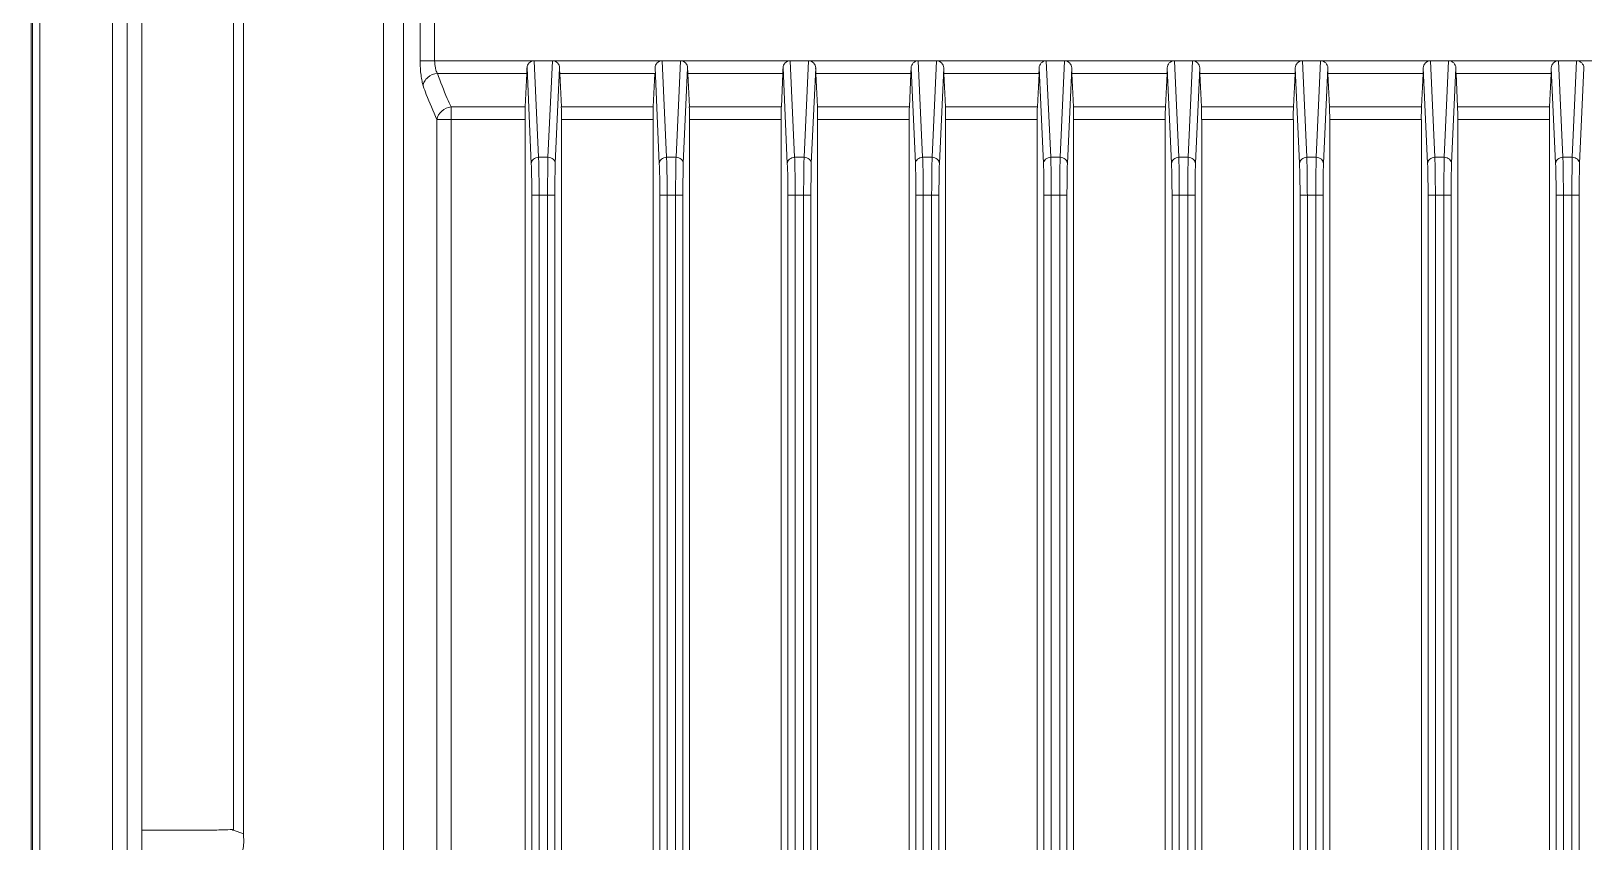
# Model space of a CAD drawing. Header units: millimetres. Extents: x 0 to 2382, y 0 to 1684.
# Drawn here: x 981.2 to 1087.9, y 1209.3 to 1265.1 of the extents above; entities that cross this region are included whole.
import ezdxf

# ---------------------------------------------------------------- set-up
doc = ezdxf.new("R2010")
doc.units = ezdxf.units.MM
doc.layers.get('0').update_dxf_attribs({"lineweight": 13})

msp = doc.modelspace()

# ---------------------------------------------------------------- linework, layer by layer
for p, q in [((981.15, 744.17), (981.15, 1374.18)), ((981.26, 733.68), (981.26, 1365.81)), ((981.76, 1348.61), (981.76, 769.74)), ((986.76, 947.17), (986.76, 1335.17)), ((987.76, 1335.17), (987.76, 947.17)), ((1007.9, 1319.03), (1007.9, 1263.02)), ((1008.89, 1319.01), (1008.89, 1263.02)), ((988.76, 982.17), (988.76, 1300.17)), ((1005.37, 1300.17), (1005.37, 1155.57)), ((995.06, 1210.15), (995.06, 1282.17)), ((995.76, 1282.44), (995.76, 1209.88)), ((1006.76, 1200.17), (1006.76, 1282.17)), ((1007.9, 1263.02), (1165.61, 1263.02)), ((1015.23, 1262.15), (1009.08, 1262.15)), ((1024.03, 1262.15), (1017.49, 1262.15)), ((1032.83, 1262.15), (1026.29, 1262.15)), ((1041.63, 1262.15), (1035.09, 1262.15)), ((1050.43, 1262.15), (1043.89, 1262.15)), ((1059.23, 1262.15), (1052.69, 1262.15)), ((1068.03, 1262.15), (1061.49, 1262.15)), ((1076.83, 1262.15), (1070.29, 1262.15)), ((1085.63, 1262.15), (1079.09, 1262.15)), ((1010.02, 1259.84), (1010.02, 1155.17)), ((1010.02, 1259.84), (1015.12, 1259.84)), ((1017.6, 1259.84), (1023.92, 1259.84)), ((1026.4, 1259.84), (1032.72, 1259.84)), ((1035.2, 1259.84), (1041.52, 1259.84)), ((1044, 1259.84), (1050.32, 1259.84)), ((1052.8, 1259.84), (1059.12, 1259.84)), ((1061.6, 1259.84), (1067.92, 1259.84)), ((1070.4, 1259.84), (1076.72, 1259.84)), ((1079.2, 1259.84), (1085.52, 1259.84)), ((1009.05, 1258.98), (1009.05, 1155.17)), ((1009.05, 1258.98), (1015.11, 1258.98)), ((1023.91, 1258.98), (1017.61, 1258.98)), ((1032.71, 1258.98), (1026.41, 1258.98)), ((1041.51, 1258.98), (1035.21, 1258.98)), ((1050.31, 1258.98), (1044.01, 1258.98)), ((1059.11, 1258.98), (1052.81, 1258.98)), ((1067.91, 1258.98), (1061.61, 1258.98)), ((1076.71, 1258.98), (1070.41, 1258.98)), ((1085.51, 1258.98), (1079.21, 1258.98)), ((988.76, 1210.15), (993.76, 1210.15)), ((995.76, 1209.88), (995.06, 1210.15))]:
    msp.add_line(p, q)
at = {"lineweight": 9}
for p, q in [((1016.03, 1256.38), (1015.73, 1263.02)), ((1016.98, 1263.02), (1016.68, 1256.38)), ((1024.83, 1256.38), (1024.53, 1263.02)), ((1025.78, 1263.02), (1025.48, 1256.38)), ((1033.63, 1256.38), (1033.33, 1263.02)), ((1034.58, 1263.02), (1034.28, 1256.38)), ((1042.43, 1256.38), (1042.13, 1263.02)), ((1043.38, 1263.02), (1043.08, 1256.38)), ((1051.23, 1256.38), (1050.93, 1263.02)), ((1052.18, 1263.02), (1051.88, 1256.38)), ((1060.03, 1256.38), (1059.73, 1263.02)), ((1060.98, 1263.02), (1060.68, 1256.38)), ((1068.83, 1256.38), (1068.53, 1263.02)), ((1069.78, 1263.02), (1069.48, 1256.38)), ((1077.63, 1256.38), (1077.33, 1263.02)), ((1078.58, 1263.02), (1078.28, 1256.38)), ((1086.43, 1256.38), (1086.13, 1263.02)), ((1087.38, 1263.02), (1087.08, 1256.38)), ((1015.12, 1259.84), (1015.23, 1262.15)), ((1015.24, 1262.53), (1015.53, 1255.95)), ((1017.18, 1255.95), (1017.48, 1262.53)), ((1017.6, 1259.84), (1017.49, 1262.15)), ((1023.92, 1259.84), (1024.03, 1262.15)), ((1024.04, 1262.53), (1024.33, 1255.95)), ((1025.98, 1255.95), (1026.28, 1262.53)), ((1026.4, 1259.84), (1026.29, 1262.15)), ((1032.72, 1259.84), (1032.83, 1262.15)), ((1032.84, 1262.53), (1033.13, 1255.95)), ((1034.78, 1255.95), (1035.08, 1262.53)), ((1035.2, 1259.84), (1035.09, 1262.15)), ((1041.52, 1259.84), (1041.63, 1262.15)), ((1041.64, 1262.53), (1041.93, 1255.95)), ((1043.58, 1255.95), (1043.88, 1262.53)), ((1044, 1259.84), (1043.89, 1262.15)), ((1050.32, 1259.84), (1050.43, 1262.15)), ((1050.44, 1262.53), (1050.73, 1255.95)), ((1052.38, 1255.95), (1052.68, 1262.53)), ((1052.8, 1259.84), (1052.69, 1262.15)), ((1059.12, 1259.84), (1059.23, 1262.15)), ((1059.24, 1262.53), (1059.53, 1255.95)), ((1061.18, 1255.95), (1061.48, 1262.53)), ((1061.6, 1259.84), (1061.49, 1262.15)), ((1067.92, 1259.84), (1068.03, 1262.15)), ((1068.04, 1262.53), (1068.33, 1255.95)), ((1069.98, 1255.95), (1070.28, 1262.53)), ((1070.4, 1259.84), (1070.29, 1262.15)), ((1076.72, 1259.84), (1076.83, 1262.15)), ((1076.84, 1262.53), (1077.13, 1255.95)), ((1078.78, 1255.95), (1079.08, 1262.53)), ((1079.2, 1259.84), (1079.09, 1262.15)), ((1085.52, 1259.84), (1085.63, 1262.15)), ((1085.64, 1262.53), (1085.93, 1255.95)), ((1087.58, 1255.95), (1087.88, 1262.53)), ((1015.11, 1258.98), (1015.11, 1155.17)), ((1017.61, 1258.98), (1017.61, 1155.17)), ((1023.91, 1155.17), (1023.91, 1258.98)), ((1026.41, 1258.98), (1026.41, 1155.17)), ((1032.71, 1155.17), (1032.71, 1258.98)), ((1035.21, 1258.98), (1035.21, 1155.17)), ((1041.51, 1155.17), (1041.51, 1258.98)), ((1044.01, 1258.98), (1044.01, 1155.17)), ((1050.31, 1155.17), (1050.31, 1258.98)), ((1052.81, 1258.98), (1052.81, 1155.17)), ((1059.11, 1155.17), (1059.11, 1258.98)), ((1061.61, 1258.98), (1061.61, 1155.17)), ((1067.91, 1155.17), (1067.91, 1258.98)), ((1070.41, 1258.98), (1070.41, 1155.17)), ((1076.71, 1155.17), (1076.71, 1258.98)), ((1079.21, 1258.98), (1079.21, 1155.17)), ((1085.51, 1155.17), (1085.51, 1258.98)), ((1016.03, 1256.38), (1016.68, 1256.38)), ((1024.83, 1256.38), (1025.48, 1256.38)), ((1033.63, 1256.38), (1034.28, 1256.38)), ((1042.43, 1256.38), (1043.08, 1256.38)), ((1051.23, 1256.38), (1051.88, 1256.38)), ((1060.03, 1256.38), (1060.68, 1256.38)), ((1068.83, 1256.38), (1069.48, 1256.38)), ((1077.63, 1256.38), (1078.28, 1256.38)), ((1086.43, 1256.38), (1087.08, 1256.38)), ((1015.57, 1157.59), (1015.57, 1253.78)), ((1017.15, 1253.78), (1015.57, 1253.78)), ((1016.07, 1253.78), (1016.07, 1157.59)), ((1016.65, 1157.59), (1016.65, 1253.78)), ((1017.15, 1253.78), (1017.15, 1157.59)), ((1024.37, 1157.59), (1024.37, 1253.78)), ((1025.95, 1253.78), (1024.37, 1253.78)), ((1024.87, 1253.78), (1024.87, 1157.59)), ((1025.45, 1157.59), (1025.45, 1253.78)), ((1025.95, 1253.78), (1025.95, 1157.59)), ((1033.17, 1157.59), (1033.17, 1253.78)), ((1034.75, 1253.78), (1033.17, 1253.78)), ((1033.67, 1253.78), (1033.67, 1157.59)), ((1034.25, 1157.59), (1034.25, 1253.78)), ((1034.75, 1253.78), (1034.75, 1157.59)), ((1041.97, 1157.59), (1041.97, 1253.78)), ((1043.55, 1253.78), (1041.97, 1253.78)), ((1042.47, 1253.78), (1042.47, 1157.59)), ((1043.05, 1157.59), (1043.05, 1253.78)), ((1043.55, 1253.78), (1043.55, 1157.59)), ((1050.77, 1157.59), (1050.77, 1253.78)), ((1052.35, 1253.78), (1050.77, 1253.78)), ((1051.27, 1253.78), (1051.27, 1157.59)), ((1051.85, 1157.59), (1051.85, 1253.78)), ((1052.35, 1253.78), (1052.35, 1157.59)), ((1059.57, 1157.59), (1059.57, 1253.78)), ((1061.15, 1253.78), (1059.57, 1253.78)), ((1060.07, 1253.78), (1060.07, 1157.59)), ((1060.65, 1157.59), (1060.65, 1253.78)), ((1061.15, 1253.78), (1061.15, 1157.59)), ((1068.37, 1157.59), (1068.37, 1253.78)), ((1069.95, 1253.78), (1068.37, 1253.78)), ((1068.87, 1253.78), (1068.87, 1157.59)), ((1069.45, 1157.59), (1069.45, 1253.78)), ((1069.95, 1253.78), (1069.95, 1157.59)), ((1077.17, 1157.59), (1077.17, 1253.78)), ((1078.75, 1253.78), (1077.17, 1253.78)), ((1077.67, 1253.78), (1077.67, 1157.59)), ((1078.25, 1157.59), (1078.25, 1253.78)), ((1078.75, 1253.78), (1078.75, 1157.59)), ((1085.97, 1157.59), (1085.97, 1253.78)), ((1087.55, 1253.78), (1085.97, 1253.78)), ((1086.47, 1253.78), (1086.47, 1157.59)), ((1087.05, 1157.59), (1087.05, 1253.78)), ((1087.55, 1253.78), (1087.55, 1157.59))]:
    msp.add_line(p, q, dxfattribs=at)
for centre, start_param, end_param in [((1015.21, 1263.02), -2.617994, -2.087851), ((1017.5, 1263.02), -4.195334, -3.665191), ((1026.3, 1263.02), -4.195334, -3.665191), ((1032.81, 1263.02), -2.617994, -2.087851), ((1035.1, 1263.02), -4.195334, -3.665191), ((1041.61, 1263.02), -2.617994, -2.087851), ((1043.9, 1263.02), -4.195334, -3.665191), ((1050.41, 1263.02), -2.617994, -2.087851), ((1052.7, 1263.02), -4.195334, -3.665191), ((1059.21, 1263.02), -2.617994, -2.087851), ((1061.5, 1263.02), -4.195334, -3.665191), ((1068.01, 1263.02), -2.617994, -2.087851), ((1070.3, 1263.02), -4.195334, -3.665191), ((1076.81, 1263.02), -2.617994, -2.087851), ((1079.1, 1263.02), -4.195334, -3.665191), ((1085.61, 1263.02), -2.617994, -2.087851), ((1015.13, 1258.98), 0.523599, 1.570796), ((1017.58, 1258.98), -1.570796, -0.523599), ((1023.93, 1258.98), 0.523599, 1.570796), ((1026.38, 1258.98), -1.570796, -0.523599), ((1032.73, 1258.98), 0.523599, 1.570796), ((1035.18, 1258.98), -1.570796, -0.523599), ((1041.53, 1258.98), 0.523599, 1.570796), ((1043.98, 1258.98), -1.570796, -0.523599), ((1050.33, 1258.98), 0.523599, 1.570796), ((1052.78, 1258.98), -1.570796, -0.523599), ((1059.13, 1258.98), 0.523599, 1.570796), ((1061.58, 1258.98), -1.570796, -0.523599), ((1067.93, 1258.98), 0.523599, 1.570796), ((1070.38, 1258.98), -1.570796, -0.523599), ((1076.73, 1258.98), 0.523599, 1.570796), ((1079.18, 1258.98), -1.570796, -0.523599), ((1085.53, 1258.98), 0.523599, 1.570796)]:
    msp.add_ellipse(centre, major_axis=(0, 1), ratio=0.026186, start_param=start_param, end_param=end_param, dxfattribs=at)
for points, knots in [([(1007.9, 1263.02), (1007.9, 1262.68), (1007.92, 1262.21), (1008.01, 1261.63), (1008.07, 1261.39), (1008.1, 1261.29)], [0, 0, 0, 0, 0.576487, 0.814383, 1, 1, 1, 1]), ([(1009.08, 1262.15), (1009.05, 1262.2), (1008.99, 1262.32), (1008.91, 1262.61), (1008.89, 1262.85), (1008.89, 1263.02)], [0, 0, 0, 0, 0.197694, 0.438164, 1, 1, 1, 1]), ([(1008.1, 1261.29), (1008.11, 1261.39), (1008.18, 1261.61), (1008.48, 1261.98), (1008.84, 1262.13), (1009.08, 1262.15)], [0, 0, 0, 0, 0.227181, 0.484994, 1, 1, 1, 1]), ([(1010.02, 1259.84), (1009.93, 1260.04), (1009.59, 1260.79), (1009.28, 1261.57), (1009.08, 1262.15)], [0, 0, 0, 0, 0.252917, 1, 1, 1, 1]), ([(1008.1, 1261.29), (1008.17, 1261.09), (1008.46, 1260.31), (1008.79, 1259.55), (1009.05, 1258.98)], [0, 0, 0, 0, 0.247199, 1, 1, 1, 1]), ([(1010.02, 1259.84), (1009.79, 1259.82), (1009.34, 1259.62), (1009.09, 1259.2), (1009.05, 1258.98)], [0, 0, 0, 0, 0.516179, 1, 1, 1, 1]), ([(993.69, 1207.11), (993.99, 1207.22), (994.65, 1207.32), (995.43, 1207.97), (995.81, 1208.9), (995.76, 1209.56), (995.76, 1209.88)], [0, 0, 0, 0, 0.250788, 0.499691, 0.748948, 1, 1, 1, 1]), ([(995.06, 1210.15), (995.05, 1210.15), (995.04, 1210.13), (995, 1210.14), (994.98, 1210.17), (994.98, 1210.19)], [0, 0, 0, 0, 0.255765, 0.493051, 1, 1, 1, 1])]:
    msp.add_open_spline(points, degree=3, knots=knots)
for points, knots in [([(1015.24, 1262.53), (1015.24, 1262.65), (1015.35, 1262.9), (1015.61, 1263.02), (1015.73, 1263.02)], [0, 0, 0, 0, 0.487809, 1, 1, 1, 1]), ([(1016.98, 1263.02), (1017.11, 1263.02), (1017.36, 1262.9), (1017.48, 1262.65), (1017.48, 1262.53)], [0, 0, 0, 0, 0.512059, 1, 1, 1, 1]), ([(1024.04, 1262.53), (1024.04, 1262.65), (1024.15, 1262.9), (1024.41, 1263.02), (1024.53, 1263.02)], [0, 0, 0, 0, 0.487809, 1, 1, 1, 1]), ([(1025.78, 1263.02), (1025.91, 1263.02), (1026.16, 1262.9), (1026.28, 1262.65), (1026.28, 1262.53)], [0, 0, 0, 0, 0.512059, 1, 1, 1, 1]), ([(1032.84, 1262.53), (1032.84, 1262.65), (1032.95, 1262.9), (1033.21, 1263.02), (1033.33, 1263.02)], [0, 0, 0, 0, 0.487809, 1, 1, 1, 1]), ([(1034.58, 1263.02), (1034.71, 1263.02), (1034.96, 1262.9), (1035.08, 1262.65), (1035.08, 1262.53)], [0, 0, 0, 0, 0.512059, 1, 1, 1, 1]), ([(1041.64, 1262.53), (1041.64, 1262.65), (1041.75, 1262.9), (1042.01, 1263.02), (1042.13, 1263.02)], [0, 0, 0, 0, 0.487809, 1, 1, 1, 1]), ([(1043.38, 1263.02), (1043.51, 1263.02), (1043.76, 1262.9), (1043.88, 1262.65), (1043.88, 1262.53)], [0, 0, 0, 0, 0.512059, 1, 1, 1, 1]), ([(1050.44, 1262.53), (1050.44, 1262.65), (1050.55, 1262.9), (1050.81, 1263.02), (1050.93, 1263.02)], [0, 0, 0, 0, 0.487809, 1, 1, 1, 1]), ([(1052.18, 1263.02), (1052.31, 1263.02), (1052.56, 1262.9), (1052.68, 1262.65), (1052.68, 1262.53)], [0, 0, 0, 0, 0.512059, 1, 1, 1, 1]), ([(1059.24, 1262.53), (1059.24, 1262.65), (1059.35, 1262.9), (1059.61, 1263.02), (1059.73, 1263.02)], [0, 0, 0, 0, 0.487809, 1, 1, 1, 1]), ([(1060.98, 1263.02), (1061.11, 1263.02), (1061.36, 1262.9), (1061.48, 1262.65), (1061.48, 1262.53)], [0, 0, 0, 0, 0.512059, 1, 1, 1, 1]), ([(1068.04, 1262.53), (1068.04, 1262.65), (1068.15, 1262.9), (1068.41, 1263.02), (1068.53, 1263.02)], [0, 0, 0, 0, 0.487809, 1, 1, 1, 1]), ([(1069.78, 1263.02), (1069.91, 1263.02), (1070.16, 1262.9), (1070.28, 1262.65), (1070.28, 1262.53)], [0, 0, 0, 0, 0.512059, 1, 1, 1, 1]), ([(1076.84, 1262.53), (1076.84, 1262.65), (1076.95, 1262.9), (1077.21, 1263.02), (1077.33, 1263.02)], [0, 0, 0, 0, 0.487809, 1, 1, 1, 1]), ([(1078.58, 1263.02), (1078.71, 1263.02), (1078.96, 1262.9), (1079.08, 1262.65), (1079.08, 1262.53)], [0, 0, 0, 0, 0.512059, 1, 1, 1, 1]), ([(1085.64, 1262.53), (1085.64, 1262.65), (1085.75, 1262.9), (1086.01, 1263.02), (1086.13, 1263.02)], [0, 0, 0, 0, 0.487809, 1, 1, 1, 1]), ([(1087.38, 1263.02), (1087.51, 1263.02), (1087.76, 1262.9), (1087.88, 1262.65), (1087.88, 1262.53)], [0, 0, 0, 0, 0.512059, 1, 1, 1, 1]), ([(1016.03, 1256.38), (1015.91, 1256.38), (1015.72, 1256.31), (1015.56, 1256.12), (1015.54, 1256), (1015.53, 1255.95)], [0, 0, 0, 0, 0.519292, 0.765369, 1, 1, 1, 1]), ([(1016.07, 1253.78), (1016.07, 1254.28), (1016.06, 1255.15), (1016.05, 1256.01), (1016.03, 1256.38)], [0, 0, 0, 0, 0.57734, 1, 1, 1, 1]), ([(1016.68, 1256.38), (1016.67, 1256.01), (1016.66, 1255.15), (1016.65, 1254.28), (1016.65, 1253.78)], [0, 0, 0, 0, 0.42266, 1, 1, 1, 1]), ([(1017.18, 1255.95), (1017.18, 1256), (1017.15, 1256.12), (1017, 1256.31), (1016.81, 1256.38), (1016.68, 1256.38)], [0, 0, 0, 0, 0.234631, 0.480708, 1, 1, 1, 1]), ([(1024.83, 1256.38), (1024.71, 1256.38), (1024.52, 1256.31), (1024.36, 1256.12), (1024.34, 1256), (1024.33, 1255.95)], [0, 0, 0, 0, 0.519292, 0.765369, 1, 1, 1, 1]), ([(1024.87, 1253.78), (1024.87, 1254.28), (1024.86, 1255.15), (1024.85, 1256.01), (1024.83, 1256.38)], [0, 0, 0, 0, 0.57734, 1, 1, 1, 1]), ([(1025.48, 1256.38), (1025.47, 1256.01), (1025.46, 1255.15), (1025.45, 1254.28), (1025.45, 1253.78)], [0, 0, 0, 0, 0.42266, 1, 1, 1, 1]), ([(1025.98, 1255.95), (1025.98, 1256), (1025.95, 1256.12), (1025.8, 1256.31), (1025.61, 1256.38), (1025.48, 1256.38)], [0, 0, 0, 0, 0.234631, 0.480708, 1, 1, 1, 1]), ([(1033.63, 1256.38), (1033.51, 1256.38), (1033.32, 1256.31), (1033.16, 1256.12), (1033.14, 1256), (1033.13, 1255.95)], [0, 0, 0, 0, 0.519292, 0.765369, 1, 1, 1, 1]), ([(1033.67, 1253.78), (1033.67, 1254.28), (1033.66, 1255.15), (1033.65, 1256.01), (1033.63, 1256.38)], [0, 0, 0, 0, 0.57734, 1, 1, 1, 1]), ([(1034.28, 1256.38), (1034.27, 1256.01), (1034.26, 1255.15), (1034.25, 1254.28), (1034.25, 1253.78)], [0, 0, 0, 0, 0.42266, 1, 1, 1, 1]), ([(1034.78, 1255.95), (1034.78, 1256), (1034.75, 1256.12), (1034.6, 1256.31), (1034.41, 1256.38), (1034.28, 1256.38)], [0, 0, 0, 0, 0.234631, 0.480708, 1, 1, 1, 1]), ([(1042.43, 1256.38), (1042.31, 1256.38), (1042.12, 1256.31), (1041.96, 1256.12), (1041.94, 1256), (1041.93, 1255.95)], [0, 0, 0, 0, 0.519292, 0.765369, 1, 1, 1, 1]), ([(1042.47, 1253.78), (1042.47, 1254.28), (1042.46, 1255.15), (1042.45, 1256.01), (1042.43, 1256.38)], [0, 0, 0, 0, 0.57734, 1, 1, 1, 1]), ([(1043.08, 1256.38), (1043.07, 1256.01), (1043.06, 1255.15), (1043.05, 1254.28), (1043.05, 1253.78)], [0, 0, 0, 0, 0.42266, 1, 1, 1, 1]), ([(1043.58, 1255.95), (1043.58, 1256), (1043.55, 1256.12), (1043.4, 1256.31), (1043.21, 1256.38), (1043.08, 1256.38)], [0, 0, 0, 0, 0.234631, 0.480708, 1, 1, 1, 1]), ([(1051.23, 1256.38), (1051.11, 1256.38), (1050.92, 1256.31), (1050.76, 1256.12), (1050.74, 1256), (1050.73, 1255.95)], [0, 0, 0, 0, 0.519292, 0.765369, 1, 1, 1, 1]), ([(1051.27, 1253.78), (1051.27, 1254.28), (1051.26, 1255.15), (1051.25, 1256.01), (1051.23, 1256.38)], [0, 0, 0, 0, 0.57734, 1, 1, 1, 1]), ([(1051.88, 1256.38), (1051.87, 1256.01), (1051.86, 1255.15), (1051.85, 1254.28), (1051.85, 1253.78)], [0, 0, 0, 0, 0.42266, 1, 1, 1, 1]), ([(1052.38, 1255.95), (1052.38, 1256), (1052.35, 1256.12), (1052.2, 1256.31), (1052.01, 1256.38), (1051.88, 1256.38)], [0, 0, 0, 0, 0.234631, 0.480708, 1, 1, 1, 1]), ([(1060.03, 1256.38), (1059.91, 1256.38), (1059.72, 1256.31), (1059.56, 1256.12), (1059.54, 1256), (1059.53, 1255.95)], [0, 0, 0, 0, 0.519292, 0.765369, 1, 1, 1, 1]), ([(1060.07, 1253.78), (1060.07, 1254.28), (1060.06, 1255.15), (1060.05, 1256.01), (1060.03, 1256.38)], [0, 0, 0, 0, 0.57734, 1, 1, 1, 1]), ([(1060.68, 1256.38), (1060.67, 1256.01), (1060.66, 1255.15), (1060.65, 1254.28), (1060.65, 1253.78)], [0, 0, 0, 0, 0.42266, 1, 1, 1, 1]), ([(1061.18, 1255.95), (1061.18, 1256), (1061.15, 1256.12), (1061, 1256.31), (1060.81, 1256.38), (1060.68, 1256.38)], [0, 0, 0, 0, 0.234631, 0.480708, 1, 1, 1, 1]), ([(1068.83, 1256.38), (1068.71, 1256.38), (1068.52, 1256.31), (1068.36, 1256.12), (1068.34, 1256), (1068.33, 1255.95)], [0, 0, 0, 0, 0.519292, 0.765369, 1, 1, 1, 1]), ([(1068.87, 1253.78), (1068.87, 1254.28), (1068.86, 1255.15), (1068.85, 1256.01), (1068.83, 1256.38)], [0, 0, 0, 0, 0.57734, 1, 1, 1, 1]), ([(1069.48, 1256.38), (1069.47, 1256.01), (1069.46, 1255.15), (1069.45, 1254.28), (1069.45, 1253.78)], [0, 0, 0, 0, 0.42266, 1, 1, 1, 1]), ([(1069.98, 1255.95), (1069.98, 1256), (1069.95, 1256.12), (1069.8, 1256.31), (1069.61, 1256.38), (1069.48, 1256.38)], [0, 0, 0, 0, 0.234631, 0.480708, 1, 1, 1, 1]), ([(1077.63, 1256.38), (1077.51, 1256.38), (1077.32, 1256.31), (1077.16, 1256.12), (1077.14, 1256), (1077.13, 1255.95)], [0, 0, 0, 0, 0.519292, 0.765369, 1, 1, 1, 1]), ([(1077.67, 1253.78), (1077.67, 1254.28), (1077.66, 1255.15), (1077.65, 1256.01), (1077.63, 1256.38)], [0, 0, 0, 0, 0.57734, 1, 1, 1, 1]), ([(1078.28, 1256.38), (1078.27, 1256.01), (1078.26, 1255.15), (1078.25, 1254.28), (1078.25, 1253.78)], [0, 0, 0, 0, 0.42266, 1, 1, 1, 1]), ([(1078.78, 1255.95), (1078.78, 1256), (1078.75, 1256.12), (1078.6, 1256.31), (1078.41, 1256.38), (1078.28, 1256.38)], [0, 0, 0, 0, 0.234631, 0.480708, 1, 1, 1, 1]), ([(1086.43, 1256.38), (1086.31, 1256.38), (1086.12, 1256.31), (1085.96, 1256.12), (1085.94, 1256), (1085.93, 1255.95)], [0, 0, 0, 0, 0.519292, 0.765369, 1, 1, 1, 1]), ([(1086.47, 1253.78), (1086.47, 1254.28), (1086.46, 1255.15), (1086.45, 1256.01), (1086.43, 1256.38)], [0, 0, 0, 0, 0.57734, 1, 1, 1, 1]), ([(1087.08, 1256.38), (1087.07, 1256.01), (1087.06, 1255.15), (1087.05, 1254.28), (1087.05, 1253.78)], [0, 0, 0, 0, 0.42266, 1, 1, 1, 1]), ([(1087.58, 1255.95), (1087.58, 1256), (1087.55, 1256.12), (1087.4, 1256.31), (1087.21, 1256.38), (1087.08, 1256.38)], [0, 0, 0, 0, 0.234631, 0.480708, 1, 1, 1, 1]), ([(1015.53, 1255.95), (1015.55, 1255.64), (1015.56, 1254.92), (1015.57, 1254.2), (1015.57, 1253.78)], [0, 0, 0, 0, 0.422668, 1, 1, 1, 1]), ([(1017.15, 1253.78), (1017.15, 1254.2), (1017.16, 1254.92), (1017.17, 1255.64), (1017.18, 1255.95)], [0, 0, 0, 0, 0.577335, 1, 1, 1, 1]), ([(1024.33, 1255.95), (1024.35, 1255.64), (1024.36, 1254.92), (1024.37, 1254.2), (1024.37, 1253.78)], [0, 0, 0, 0, 0.422668, 1, 1, 1, 1]), ([(1025.95, 1253.78), (1025.95, 1254.2), (1025.96, 1254.92), (1025.97, 1255.64), (1025.98, 1255.95)], [0, 0, 0, 0, 0.577329, 1, 1, 1, 1]), ([(1033.13, 1255.95), (1033.15, 1255.64), (1033.16, 1254.92), (1033.17, 1254.2), (1033.17, 1253.78)], [0, 0, 0, 0, 0.422668, 1, 1, 1, 1]), ([(1034.75, 1253.78), (1034.75, 1254.2), (1034.76, 1254.92), (1034.77, 1255.64), (1034.78, 1255.95)], [0, 0, 0, 0, 0.577329, 1, 1, 1, 1]), ([(1041.93, 1255.95), (1041.95, 1255.64), (1041.96, 1254.92), (1041.97, 1254.2), (1041.97, 1253.78)], [0, 0, 0, 0, 0.422668, 1, 1, 1, 1]), ([(1043.55, 1253.78), (1043.55, 1254.2), (1043.56, 1254.92), (1043.57, 1255.64), (1043.58, 1255.95)], [0, 0, 0, 0, 0.577329, 1, 1, 1, 1]), ([(1050.73, 1255.95), (1050.75, 1255.64), (1050.76, 1254.92), (1050.77, 1254.2), (1050.77, 1253.78)], [0, 0, 0, 0, 0.422668, 1, 1, 1, 1]), ([(1052.35, 1253.78), (1052.35, 1254.2), (1052.36, 1254.92), (1052.37, 1255.64), (1052.38, 1255.95)], [0, 0, 0, 0, 0.577329, 1, 1, 1, 1]), ([(1059.53, 1255.95), (1059.55, 1255.64), (1059.56, 1254.92), (1059.57, 1254.2), (1059.57, 1253.78)], [0, 0, 0, 0, 0.422668, 1, 1, 1, 1]), ([(1061.15, 1253.78), (1061.15, 1254.2), (1061.16, 1254.92), (1061.17, 1255.64), (1061.18, 1255.95)], [0, 0, 0, 0, 0.577329, 1, 1, 1, 1]), ([(1068.33, 1255.95), (1068.35, 1255.64), (1068.36, 1254.92), (1068.37, 1254.2), (1068.37, 1253.78)], [0, 0, 0, 0, 0.422668, 1, 1, 1, 1]), ([(1069.95, 1253.78), (1069.95, 1254.2), (1069.96, 1254.92), (1069.97, 1255.64), (1069.98, 1255.95)], [0, 0, 0, 0, 0.577329, 1, 1, 1, 1]), ([(1077.13, 1255.95), (1077.15, 1255.64), (1077.16, 1254.92), (1077.17, 1254.2), (1077.17, 1253.78)], [0, 0, 0, 0, 0.422668, 1, 1, 1, 1]), ([(1078.75, 1253.78), (1078.75, 1254.2), (1078.76, 1254.92), (1078.77, 1255.64), (1078.78, 1255.95)], [0, 0, 0, 0, 0.577329, 1, 1, 1, 1]), ([(1085.93, 1255.95), (1085.95, 1255.64), (1085.96, 1254.92), (1085.97, 1254.2), (1085.97, 1253.78)], [0, 0, 0, 0, 0.422668, 1, 1, 1, 1]), ([(1087.55, 1253.78), (1087.55, 1254.2), (1087.56, 1254.92), (1087.57, 1255.64), (1087.58, 1255.95)], [0, 0, 0, 0, 0.577329, 1, 1, 1, 1])]:
    msp.add_open_spline(points, degree=3, knots=knots, dxfattribs=at)
msp.add_open_spline([(994.98, 1210.19), (994.57, 1210.17), (994.17, 1210.15), (993.76, 1210.15)], degree=3)

doc.saveas('drawing.dxf')
